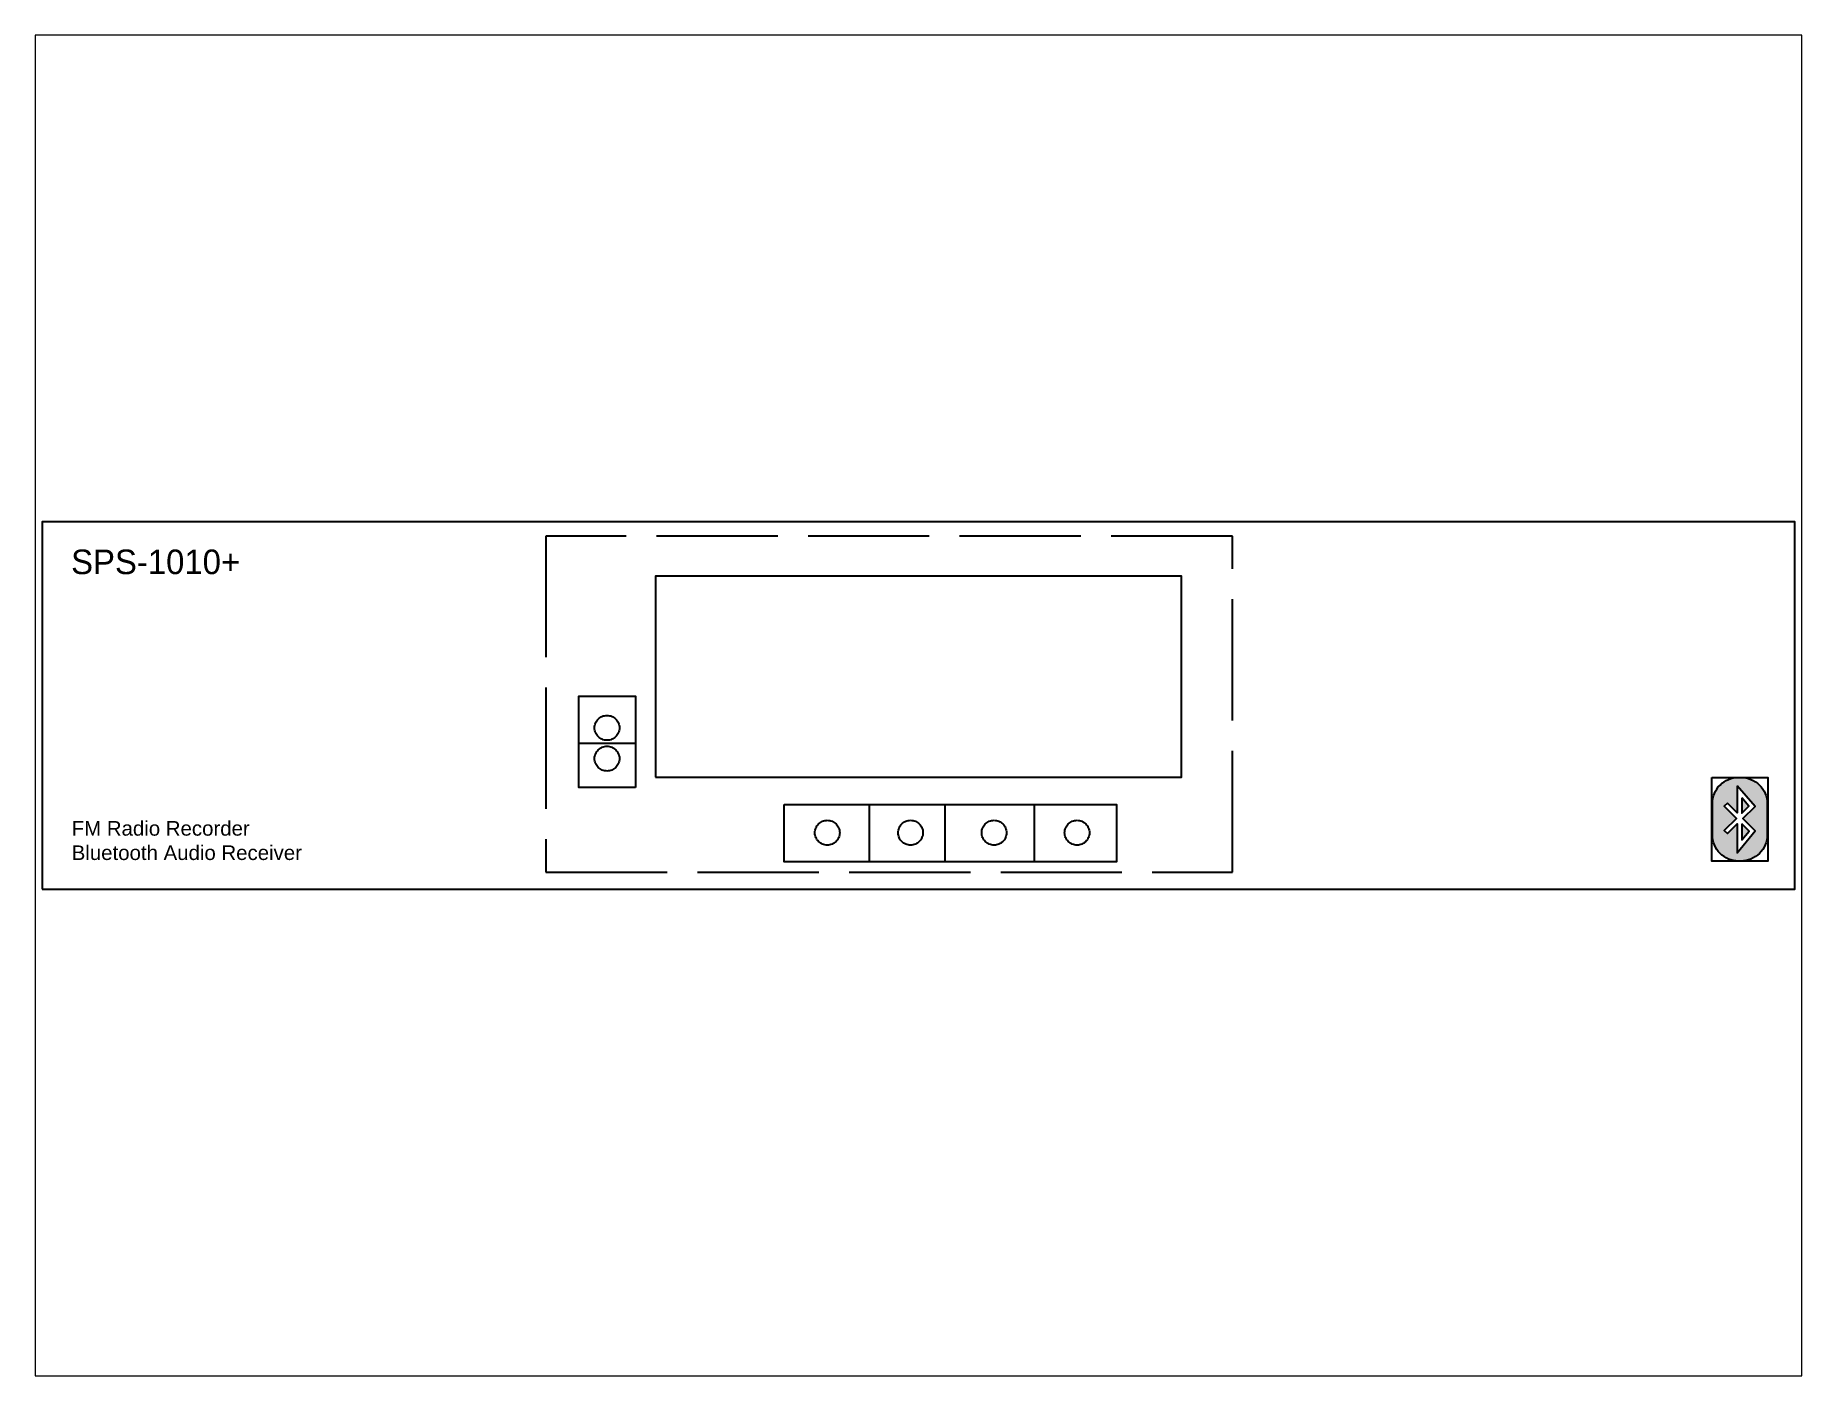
# Paper-space layout 'Layout2' of a CAD drawing. Header units: millimetres. Extents: x 26 to 231, y 20 to 176.
# The model-space entities are those that its viewports show. They can reach past a viewport. Long polylines and large blocks are cut down to what shows.
import ezdxf

# ---------------------------------------------------------------- set-up
doc = ezdxf.new("R2010")
doc.units = ezdxf.units.MM
doc.linetypes.add('ACAD_ISO02W100', pattern=[15, 12, -3])
doc.layers.add('PCBs', color=94, linetype='ACAD_ISO02W100')
doc.styles.get("Standard").update_dxf_attribs({"font": 'arial.ttf'})

msp = doc.modelspace()

# ---------------------------------------------------------------- hatches: boundary and pattern name
h = msp.add_hatch(color=256)
h.dxf.hatch_style = 1
h.paths.add_polyline_path([(232.71, 12.51), (232.71, 10.4), (233.7, 11.36)], flags=0)
h.paths.add_polyline_path([(232.71, 6.74), (233.71, 7.95), (232.71, 8.95)], flags=0)
h.paths.add_polyline_path([(228.69, 11.73), (228.69, 7.44, 0.427955), (232.44, 3.86, 0.427955), (236.2, 7.44), (236.2, 11.73, 0.427955), (232.44, 15.31, 0.427955)])
h.paths.add_polyline_path([(232.09, 14.17), (234.55, 11.33), (232.86, 9.67), (234.54, 7.98), (232.08, 5), (232.08, 8.94), (230.76, 7.62), (230.33, 8.05), (231.98, 9.68), (230.33, 11.35), (230.77, 11.79), (232.09, 10.46)], flags=16)
h.paths.add_polyline_path([(232.71, 12.51), (233.7, 11.36), (232.71, 10.4)], flags=0)
h.paths.add_polyline_path([(232.71, 8.95), (233.71, 7.95), (232.71, 6.74)], flags=0)
h = msp.add_hatch(color=256)
h.dxf.hatch_style = 1
h.paths.add_polyline_path([(228.69, 11.73), (228.69, 7.44, 0.427955), (232.44, 3.86, 0.427955), (236.2, 7.44), (236.2, 11.73, 0.427955), (232.44, 15.31, 0.427955)])
h.paths.add_polyline_path([(230.77, 11.79), (232.09, 10.46), (232.09, 14.17), (234.55, 11.33), (232.86, 9.67), (234.54, 7.98), (232.08, 5), (232.08, 8.94), (230.76, 7.62), (230.33, 8.05), (231.98, 9.68), (230.33, 11.35)], flags=16)
h.paths.add_polyline_path([(232.71, 12.51), (233.7, 11.36), (232.71, 10.4)], flags=0)
h.paths.add_polyline_path([(232.71, 8.95), (233.71, 7.95), (232.71, 6.74)], flags=0)
h = msp.add_hatch(color=256)
h.dxf.hatch_style = 1
h.paths.add_polyline_path([(232.71, 12.51), (232.71, 10.4), (233.7, 11.36)])
h.paths.add_polyline_path([(232.71, 6.74), (233.71, 7.95), (232.71, 8.95)])

# ---------------------------------------------------------------- linework, layer by layer
for p, q in [((73.5, 19.98), (81.26, 19.98)), ((113.28, 3.76), (113.28, 11.58)), ((123.67, 3.73), (123.67, 11.58)), ((135.9, 3.76), (135.9, 11.58))]:
    msp.add_line(p, q)
for points in [[(0, 0), (240, 0), (240, 50.3), (0, 50.3)], [(84, 15.34), (156, 15.34), (156, 42.84), (84, 42.84)], [(81.26, 13.94), (73.5, 13.94), (73.5, 26.44), (81.26, 26.44)], [(228.64, 15.31), (236.28, 15.31), (236.28, 3.86), (228.64, 3.86)], [(101.6, 11.58), (147.13, 11.58), (147.13, 3.76), (101.6, 3.76)]]:
    msp.add_lwpolyline(points, close=True)
msp.add_lwpolyline([(232.28, 15.31), (232.61, 15.31, -0.414214), (236.2, 11.73), (236.2, 7.44, -0.414214), (232.61, 3.86), (232.28, 3.86, -0.414214), (228.69, 7.44), (228.69, 11.73, -0.414214)], format="xyb", close=True)
for points in [[(230.77, 11.79), (230.33, 11.35), (231.98, 9.68), (230.33, 8.05), (230.76, 7.62), (232.08, 8.94), (232.08, 5), (234.54, 7.98), (232.86, 9.67), (234.55, 11.33), (232.09, 14.17), (232.09, 14.17)], [(232.09, 14.17), (232.09, 10.46), (230.77, 11.79)], [(232.71, 12.51), (232.71, 10.4), (233.7, 11.36), (232.71, 12.51)], [(232.71, 8.95), (232.71, 6.74), (233.71, 7.95), (232.71, 8.95)]]:
    msp.add_lwpolyline(points)
at = {"layer": 'PCBs'}
msp.add_lwpolyline([(68.99, 2.35), (162.99, 2.35), (162.99, 48.35), (68.99, 48.35)], close=True, dxfattribs=at)
for centre in [(77.35, 22.09), (77.35, 17.88), (107.51, 7.73), (118.91, 7.73), (130.35, 7.73), (141.71, 7.73)]:
    msp.add_circle(centre, 1.7, dxfattribs=at)

# ---------------------------------------------------------------- texts
at = {"attachment_point": 1}
for s, width, insert, char_height in [('{\\fKokila|b0|i0|c0|p34;SPS-1010+}', 54.5394, (3.98, 46.5), 3.3651), ('FM Radio Recorder^JBluetooth Audio Receiver', 32.8593, (4.06, 9.33), 2)]:
    msp.add_mtext_dynamic_manual_height_columns(s, width=width, gutter_width=12.5, heights=[0], dxfattribs=dict(at, insert=insert, char_height=char_height))

psp = doc.layouts.new('Layout2')

# ---------------------------------------------------------------- viewports
at = {"layer": '0', "view_target_point": (117277.03, 165103.8)}
psp.add_viewport(center=(128.5, 97.5), size=(205.6, 156), view_center_point=(-117157.03, -165078.65), view_height=183.4984, dxfattribs=at)

doc.saveas('drawing.dxf')
